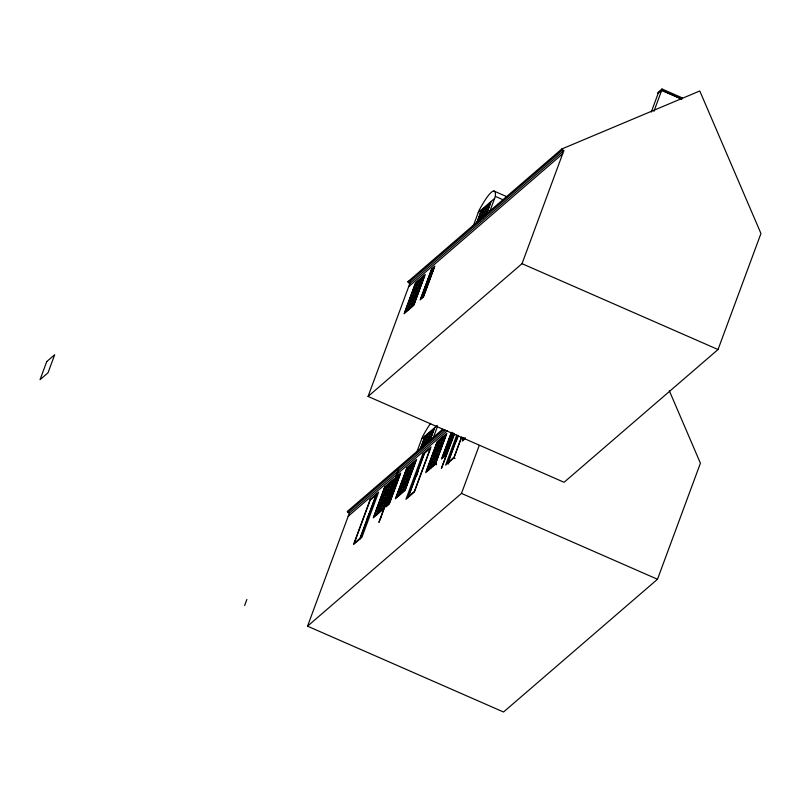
<?xml version="1.0" encoding="UTF-8"?>
<svg xmlns="http://www.w3.org/2000/svg" width="801" height="801" viewBox="0 0 801 801"><rect width="100%" height="100%" fill="white"/><g stroke="black" fill="none" stroke-linecap="round" stroke-linejoin="round"><path stroke-width="1.2" d="M244.605 605.606L246.888 599.448M368.07 396.445L409.852 283.494L563.804 150.728L561.781 148.986L699.794 90.974L760.95 233.502L718.026 349.526L564.074 482.292L368.07 396.445L522.022 263.679L563.804 150.728M407.809 309.867L418.522 280.911M410.833 307.264L421.536 278.307M669.346 390.808L700.414 463.218L657.491 579.253L503.539 712.009L307.534 626.172L349.316 513.221L445.656 430.137M473.131 226.353L478.988 210.523A40.901 6.849 -66.3 0 1 495.358 196.405L503.208 199.839M476.465 223.479L481.561 209.692M359.949 539.003L376.67 493.827M477.216 222.027L481.501 210.443L490.552 202.633L485.847 215.379M477.196 222.558L477.987 220.425L480.49 218.262L479.699 220.405M479.809 220.585L484.525 207.839M479.819 221.026L481.011 217.822L483.514 215.659L484.345 216.03M481.311 217.001L484.475 208.44L486.978 206.278L483.814 214.838L481.311 217.001L482.142 217.361M482.723 217.802L483.514 215.659M482.823 217.982L487.539 205.236M485.336 216.27L486.527 213.056L484.024 215.219M486.828 212.235L489.992 203.684L487.489 205.837L484.325 214.398L486.828 212.235L487.669 212.605M486.157 215.119L491.253 201.331M376.971 513.982L387.684 485.026M489.501 212.235L495.358 196.405M379.994 511.378L390.698 482.422M398.057 470.658L378.923 522.382L398.568 470.217M399.098 494.898L409.812 465.942M416.64 452.585L422.497 436.745A40.901 6.849 -66.3 0 1 430.668 423.308M402.122 492.295L412.825 463.338M420.405 448.56L425.081 435.924M420.305 449.411L425.021 436.675L434.072 428.865L429.356 441.611M420.715 448.79L421.506 446.648L424.009 444.495L422.818 447.699M424.31 443.674L427.474 435.113L424.971 437.276L421.807 445.827L424.31 443.674L425.151 444.034M423.318 446.808L428.034 434.072M423.729 446.187L424.52 444.054L427.023 441.892L426.232 444.034M427.323 441.071L430.497 432.51L427.984 434.673L424.82 443.233L427.323 441.071L428.165 441.431M426.773 443.053L431.058 431.469M426.743 443.584L427.534 441.451L430.037 439.288L429.246 441.431M407.899 497.661L424.61 452.485M429.676 441.351L434.773 427.564M433.441 437.316L437.256 426.983M432.92 458.783L436.094 450.232L433.581 452.385L430.417 460.945L432.92 458.783L433.762 459.153M436.395 449.411L439.559 440.85L437.056 443.013L433.892 451.564L436.395 449.411L437.226 449.772M429.406 468.765L440.119 439.809M429.967 467.724L433.131 459.163L435.634 457.001L432.47 465.561L429.967 467.724L430.808 468.084M439.409 446.808L442.573 438.247L440.069 440.41L436.905 448.96L439.409 446.808L440.25 447.168M443.133 437.206L432.43 466.162L433.261 466.532M436.455 455.739L439.619 447.188L442.122 445.026L438.958 453.586L436.455 455.739L437.296 456.109M435.494 462.958L438.658 454.407L436.155 456.56L432.991 465.121L435.494 462.958L436.325 463.328M435.444 463.559L446.157 434.603L437.106 442.412L426.392 471.368L435.444 463.559L436.485 464.019M435.384 464.31L446.858 433.301L437.156 441.661L425.691 472.67L435.384 464.31L436.435 464.77M451.293 432.61L441.521 459.023L444.745 456.23L453.246 433.261M451.644 432.24L442.222 457.721L444.805 455.489L452.945 433.481M451.694 432.57L449.721 437.917L451.794 436.124L452.986 432.92M454.067 434.232L441.391 468.505L454.588 433.792M456.78 434.993L445.646 465.111L453.987 457.922L461.706 437.066M457.852 435.654L447.569 463.459L448.61 463.909M449.311 462.608L448.27 462.147L458.182 435.344M461.376 437.356L454.047 457.171L448.27 462.147M463.569 437.656L462.297 441.101L464.94 438.818M463.859 437.486L462.998 439.799L465.261 437.847M307.534 626.172L461.486 493.406L479.218 445.486M653.926 111.339L661.686 90.363L657.881 93.377L658.342 92.145L661.996 88.991L682.322 97.892M651.263 112.05L658.162 93.407M657.881 93.377L661.546 90.223L661.996 88.991M416.55 475.594L416.28 476.014L416.78 475.313M456.22 441.381L455.959 441.802L456.46 441.101M367.299 517.846L367.018 518.227M478.227 212.575L494.597 198.458M409.852 283.494L407.829 281.742L561.781 148.986M408.33 282.833L562.292 150.067M408.71 286.578L562.672 153.812M421.737 438.808L437.276 425.401M442.683 429.206L347.284 511.469L349.316 513.221M347.794 512.56L444.134 429.476M348.175 516.305L447.348 430.778M380.415 518.337L380.926 517.897M442.883 464.47L443.404 464.029M407.829 281.742L410.122 280.781M661.546 90.223L681.721 99.054M661.476 90.273L681.711 99.134M493.837 190.998L507.103 196.806M522.022 263.679L718.026 349.526M427.534 441.451L428.375 441.812M453.987 457.922L455.038 458.372M433.131 459.163L433.972 459.534M432.47 465.561L433.311 465.932M461.486 493.406L657.491 579.253M367.609 517.025L367.969 516.295L367.609 517.025M368.52 514.562L368.881 513.831L368.52 514.562M416.73 474.663L417.101 473.932L416.8 474.733M417.641 472.2L418.012 471.469L417.641 472.2M456.4 440.45L456.77 439.719L456.4 440.45M457.321 437.987L457.701 437.276L457.321 437.987M46.738 361.581L40.05 379.654L48.01 372.795L54.698 354.723L46.738 361.581M415.559 282.763L404.094 313.772L413.787 305.411L425.261 274.403L415.559 282.763M415.509 283.514L404.795 312.47L413.847 304.66L424.56 275.704L415.509 283.514M408.52 302.868L405.356 311.429L407.859 309.266L411.023 300.715L408.52 302.868M411.984 293.496L408.82 302.047L411.324 299.894L414.487 291.334L411.984 293.496M415.459 284.115L412.295 292.675L414.798 290.513L417.962 281.952L415.459 284.115M411.534 300.265L408.37 308.826L410.873 306.663L414.037 298.112L411.534 300.265M415.008 290.893L411.844 299.444L414.347 297.291L417.511 288.73L415.008 290.893M418.472 281.511L415.308 290.072L417.812 287.909L420.976 279.349L418.472 281.511M414.558 297.662L411.394 306.222L413.897 304.06L417.061 295.509L414.558 297.662M418.022 288.29L414.858 296.841L417.361 294.688L420.525 286.127L418.022 288.29M421.496 278.908L418.332 287.469L420.835 285.306L423.999 276.745L421.496 278.908M431.639 268.906L420.165 299.914L423.399 297.131L434.863 266.122L431.639 268.906M431.579 269.657L420.865 298.613L423.459 296.38L434.162 267.424L431.579 269.657M424.59 289.011L421.426 297.571L423.499 295.779L426.673 287.219L424.59 289.011M428.064 279.629L424.9 288.19L426.973 286.398L430.137 277.847L428.064 279.629M431.529 270.257L428.365 278.808L430.437 277.016L433.601 268.465L431.529 270.257M370.242 499.363L353.531 544.54L361.882 537.341L378.593 492.164L370.242 499.363M370.182 500.114L354.232 543.238L360.009 538.252L375.969 495.128L370.182 500.114M481.461 211.043L478.287 219.604L480.8 217.441L483.964 208.881L481.461 211.043M384.73 486.878L373.256 517.887L382.948 509.526L394.422 478.517L384.73 486.878M384.67 487.629L373.957 516.585L383.008 508.775L393.722 479.819L384.67 487.629M377.682 506.983L374.518 515.544L377.021 513.381L380.185 504.82L377.682 506.983M381.146 497.601L377.982 506.162L380.485 503.999L383.659 495.449L381.146 497.601M384.62 488.23L381.456 496.78L383.959 494.628L387.123 486.067L384.62 488.23M380.695 504.38L377.531 512.94L380.034 510.778L383.198 502.217L380.695 504.38M384.17 494.998L381.006 503.559L383.509 501.396L386.673 492.845L384.17 494.998M387.634 485.626L384.47 494.177L386.973 492.024L390.137 483.464L387.634 485.626M383.719 501.776L380.555 510.337L383.058 508.174L386.222 499.624L383.719 501.776M387.183 492.405L384.019 500.955L386.523 498.803L389.686 490.242L387.183 492.405M390.658 483.023L387.494 491.584L389.997 489.421L393.161 480.86L390.658 483.023M397.486 475.874L386.012 506.883L389.246 504.099L400.72 473.081L397.486 475.874M397.426 476.625L386.713 505.581L389.306 503.348L400.019 474.392L397.426 476.625M390.447 495.979L387.273 504.54L389.356 502.748L392.52 494.187L390.447 495.979M393.912 486.597L390.748 495.158L392.82 493.366L395.984 484.805L393.912 486.597M397.386 477.226L394.212 485.776L396.295 483.984L399.459 475.434L397.386 477.226M406.848 467.794L395.384 498.803L405.076 490.442L416.55 459.434L406.848 467.794M406.798 468.545L396.084 497.501L405.136 489.691L415.849 460.735L406.798 468.545M399.809 487.899L396.645 496.46L399.148 494.297L402.312 485.746L399.809 487.899M403.273 478.527L400.11 487.078L402.613 484.925L405.777 476.365L403.273 478.527M406.748 469.146L403.584 477.706L406.087 475.544L409.251 466.983L406.748 469.146M402.823 485.296L399.659 493.857L402.162 491.694L405.326 483.143L402.823 485.296M406.297 475.924L403.133 484.475L405.636 482.322L408.8 473.761L406.297 475.924M409.762 466.542L406.598 475.103L409.101 472.94L412.265 464.39L409.762 466.542M405.847 482.703L402.683 491.253L405.186 489.091L408.35 480.54L405.847 482.703M409.311 473.321L406.147 481.882L408.65 479.719L411.814 471.158L409.311 473.321M412.785 463.939L409.611 472.5L412.125 470.337L415.288 461.787L412.785 463.939M422.678 454.147L405.967 499.323L414.317 492.124L431.028 446.948L422.678 454.147M431.008 432.069L427.844 440.63L430.347 438.467L433.511 429.907L431.008 432.069M424.55 453.236L408.6 496.36L414.377 491.383L430.327 448.25L424.55 453.236M430.117 461.766L426.953 470.327L429.456 468.164L432.62 459.604L430.117 461.766M436.605 449.782L433.441 458.342L435.944 456.18L439.108 447.629L436.605 449.782M443.093 437.807L439.929 446.367L442.432 444.205L445.596 435.644L443.093 437.807M445.947 448.119L442.783 456.67L444.855 454.888L448.019 446.327L445.947 448.119M449.411 438.738L446.247 447.298L448.32 445.506L451.494 436.945L449.411 438.738"/></g></svg>
